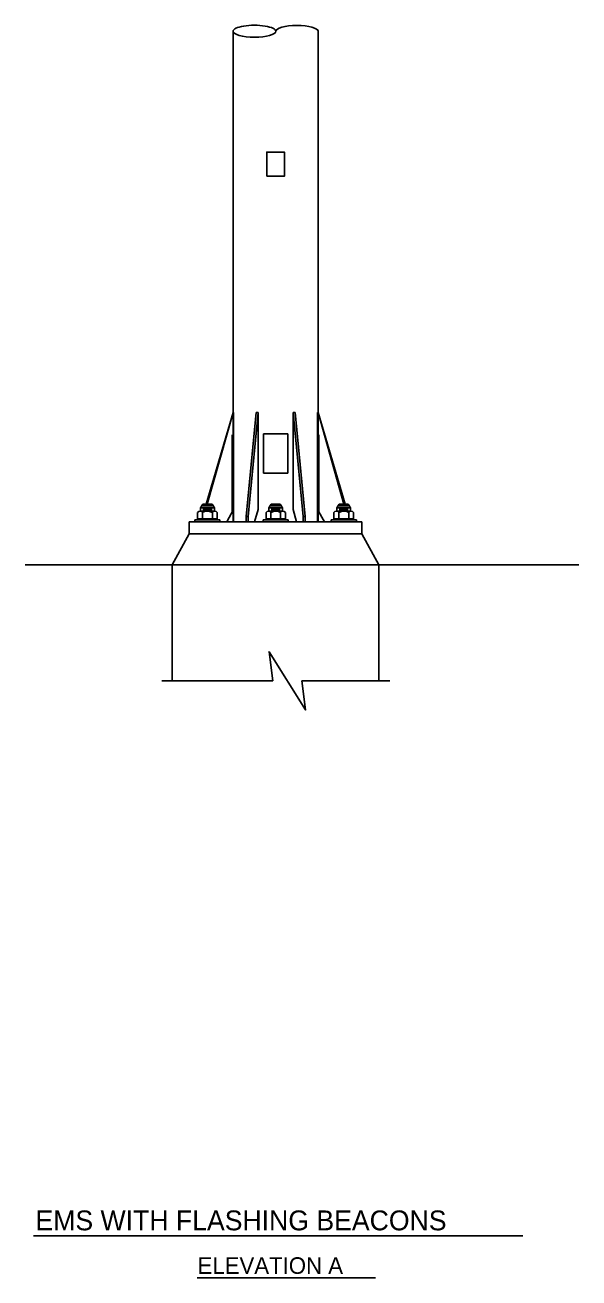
# Model space of a CAD drawing. Extents: x -1197 to -940, y 474 to 589.
# Drawn here: x -983.17 to -975.57, y 512.27 to 529.47 of the extents above; entities that cross this region are included whole.
import ezdxf

# ---------------------------------------------------------------- set-up
doc = ezdxf.new("R2010")
doc.units = 0
doc.layers.add('es_EMS', color=7, linetype='Continuous')
doc.layers.add('es_NO-PLOT', color=7, linetype='Continuous')

msp = doc.modelspace()

# ---------------------------------------------------------------- linework, layer by layer
at = {"layer": 'es_EMS'}
for p, q in [((-980.314, 522.653), (-980.314, 529.384)), ((-979.147, 522.653), (-979.147, 529.384)), ((-979.609, 527.561), (-979.609, 527.561)), ((-980.314, 524.151), (-980.684, 522.894)), ((-980.314, 524.151), (-980.668, 522.894)), ((-980.306, 524.151), (-980.306, 522.653)), ((-979.997, 524.153), (-980.134, 522.726)), ((-979.97, 524.153), (-980.107, 522.724)), ((-979.97, 524.153), (-979.997, 524.153)), ((-979.97, 524.153), (-979.97, 522.821)), ((-979.491, 524.153), (-979.491, 522.821)), ((-979.491, 524.153), (-979.354, 522.726)), ((-979.491, 524.153), (-979.464, 524.153)), ((-979.464, 524.153), (-979.327, 522.726)), ((-979.155, 524.151), (-979.155, 522.653)), ((-979.147, 524.151), (-978.793, 522.894)), ((-979.147, 524.151), (-978.777, 522.894)), ((-980.324, 523.844), (-980.324, 522.8)), ((-979.897, 523.861), (-979.564, 523.861)), ((-979.897, 523.32), (-979.897, 523.861)), ((-979.564, 523.32), (-979.564, 523.861)), ((-979.137, 523.844), (-979.137, 522.8)), ((-979.897, 523.32), (-979.564, 523.32)), ((-980.8, 522.78), (-980.8, 522.691)), ((-980.759, 522.845), (-980.727, 522.894)), ((-980.569, 522.845), (-980.759, 522.845)), ((-980.759, 522.796), (-980.759, 522.845)), ((-980.569, 522.796), (-980.759, 522.796)), ((-980.569, 522.796), (-980.759, 522.796)), ((-980.734, 522.691), (-980.734, 522.781)), ((-980.601, 522.894), (-980.727, 522.894)), ((-980.601, 522.869), (-980.727, 522.869)), ((-980.601, 522.82), (-980.727, 522.82)), ((-980.601, 522.894), (-980.569, 522.845)), ((-980.597, 522.691), (-980.597, 522.779)), ((-980.569, 522.796), (-980.569, 522.845)), ((-980.531, 522.691), (-980.531, 522.779)), ((-980.306, 522.82), (-980.399, 522.653)), ((-979.97, 522.821), (-980.019, 522.653)), ((-979.862, 522.691), (-979.862, 522.779)), ((-979.791, 522.894), (-979.823, 522.845)), ((-979.823, 522.845), (-979.638, 522.845)), ((-979.823, 522.796), (-979.823, 522.845)), ((-979.823, 522.796), (-979.637, 522.796)), ((-979.823, 522.796), (-979.637, 522.796)), ((-979.795, 522.691), (-979.795, 522.779)), ((-979.791, 522.894), (-979.67, 522.894)), ((-979.791, 522.869), (-979.67, 522.869)), ((-979.791, 522.82), (-979.67, 522.82)), ((-979.637, 522.845), (-979.67, 522.894)), ((-979.662, 522.691), (-979.662, 522.781)), ((-979.637, 522.796), (-979.637, 522.845)), ((-979.596, 522.78), (-979.596, 522.691)), ((-979.491, 522.821), (-979.442, 522.653)), ((-979.155, 522.82), (-979.062, 522.653)), ((-978.931, 522.691), (-978.931, 522.779)), ((-978.86, 522.894), (-978.892, 522.845)), ((-978.892, 522.845), (-978.703, 522.845)), ((-978.892, 522.796), (-978.892, 522.845)), ((-978.892, 522.796), (-978.702, 522.796)), ((-978.892, 522.796), (-978.702, 522.796)), ((-978.865, 522.691), (-978.865, 522.779)), ((-978.86, 522.894), (-978.735, 522.894)), ((-978.86, 522.869), (-978.735, 522.869)), ((-978.86, 522.82), (-978.735, 522.82)), ((-978.702, 522.845), (-978.735, 522.894)), ((-978.727, 522.691), (-978.727, 522.781)), ((-978.702, 522.796), (-978.702, 522.845)), ((-978.661, 522.78), (-978.661, 522.691)), ((-980.915, 522.653), (-980.915, 522.486)), ((-980.915, 522.653), (-980.915, 522.486)), ((-980.915, 522.653), (-978.546, 522.653)), ((-980.493, 522.678), (-980.84, 522.678)), ((-980.8, 522.691), (-980.531, 522.691)), ((-980.789, 522.687), (-980.789, 522.691)), ((-980.546, 522.687), (-980.789, 522.687)), ((-980.546, 522.687), (-980.546, 522.691)), ((-980.134, 522.726), (-980.134, 522.653)), ((-980.107, 522.726), (-980.134, 522.726)), ((-980.107, 522.726), (-980.107, 522.653)), ((-979.899, 522.678), (-979.556, 522.678)), ((-979.596, 522.691), (-979.862, 522.691)), ((-979.846, 522.687), (-979.846, 522.691)), ((-979.846, 522.687), (-979.608, 522.687)), ((-979.608, 522.687), (-979.608, 522.691)), ((-979.354, 522.726), (-979.327, 522.726)), ((-979.354, 522.726), (-979.354, 522.653)), ((-979.327, 522.726), (-979.327, 522.653)), ((-978.968, 522.678), (-978.621, 522.678)), ((-978.661, 522.691), (-978.931, 522.691)), ((-978.916, 522.687), (-978.916, 522.691)), ((-978.916, 522.687), (-978.672, 522.687)), ((-978.672, 522.687), (-978.672, 522.691)), ((-978.546, 522.653), (-978.546, 522.486)), ((-978.546, 522.647), (-978.546, 522.486)), ((-981.147, 522.061), (-980.915, 522.486)), ((-980.915, 522.486), (-978.546, 522.486)), ((-980.915, 522.486), (-978.546, 522.486)), ((-978.314, 522.061), (-978.546, 522.486)), ((-983.166, 522.061), (-981.147, 522.061)), ((-981.147, 522.061), (-978.314, 522.061)), ((-981.147, 522.061), (-978.314, 522.061)), ((-981.147, 522.061), (-981.147, 520.469)), ((-978.314, 522.061), (-975.571, 522.061)), ((-978.314, 522.061), (-978.314, 520.469)), ((-981.29, 520.469), (-980.32, 520.469)), ((-980.32, 520.469), (-979.77, 520.469)), ((-979.37, 520.469), (-978.82, 520.469)), ((-979.341, 520.469), (-978.162, 520.469))]:
    msp.add_line(p, q, dxfattribs=at)
for points in [[(-979.852, 527.395), (-979.609, 527.395), (-979.609, 527.561), (-979.609, 527.726), (-979.852, 527.726), (-979.852, 527.395)], [(-980.84, 522.653), (-980.84, 522.678)], [(-980.493, 522.653), (-980.493, 522.678)], [(-979.899, 522.653), (-979.899, 522.678)], [(-979.556, 522.653), (-979.556, 522.678)], [(-978.968, 522.653), (-978.968, 522.678)], [(-978.621, 522.653), (-978.621, 522.678)], [(-979.37, 520.469), (-979.32, 520.069), (-979.82, 520.869), (-979.77, 520.469)]]:
    msp.add_lwpolyline(points, dxfattribs=at)
for centre, radius, start, end in [((-980.767, 522.755), 0.0412, 36.494, 142.7621), ((-980.563, 522.757), 0.04, 34.7651, 145.979), ((-979.829, 522.757), 0.04, 34.021, 145.2349), ((-979.629, 522.755), 0.0412, 37.2379, 143.506), ((-978.898, 522.757), 0.04, 34.021, 145.2349), ((-978.694, 522.755), 0.0412, 37.2379, 143.506)]:
    msp.add_arc(centre, radius, start, end, dxfattribs=at)
for centre, major_axis, ratio, start_param, end_param in [((-980.021, 529.384), (0.293, 0), 0.281747, 0, 3.141593), ((-980.021, 529.384), (0.293, 0), 0.281747, 3.141593, 6.283185), ((-979.438, 529.384), (-0.291, 0), 0.272969, 3.141593, 6.283185), ((-980.636, 522.706), (-0.12, 0.049), 0.642204, 4.644436, 5.895925), ((-979.754, 522.706), (-0.114, -0.048), 0.679338, 3.539986, 4.791474), ((-978.826, 522.706), (-0.12, -0.049), 0.642204, 3.528853, 4.780342)]:
    msp.add_ellipse(centre, major_axis=major_axis, ratio=ratio, start_param=start_param, end_param=end_param, dxfattribs=at)
at = {"layer": 'es_NO-PLOT'}
for p, q in [((-983.049, 512.851), (-976.339, 512.851)), ((-980.805, 512.274), (-978.362, 512.274))]:
    msp.add_line(p, q, dxfattribs=at)

# ---------------------------------------------------------------- texts
for s, height, p in [('EMS WITH FLASHING BEACONS', 0.27289, (-983.023, 512.927)), ('ELEVATION A', 0.22741, (-980.8, 512.33))]:
    msp.add_text(s, height=height, dxfattribs=at).set_placement(p)

doc.saveas('drawing.dxf')
